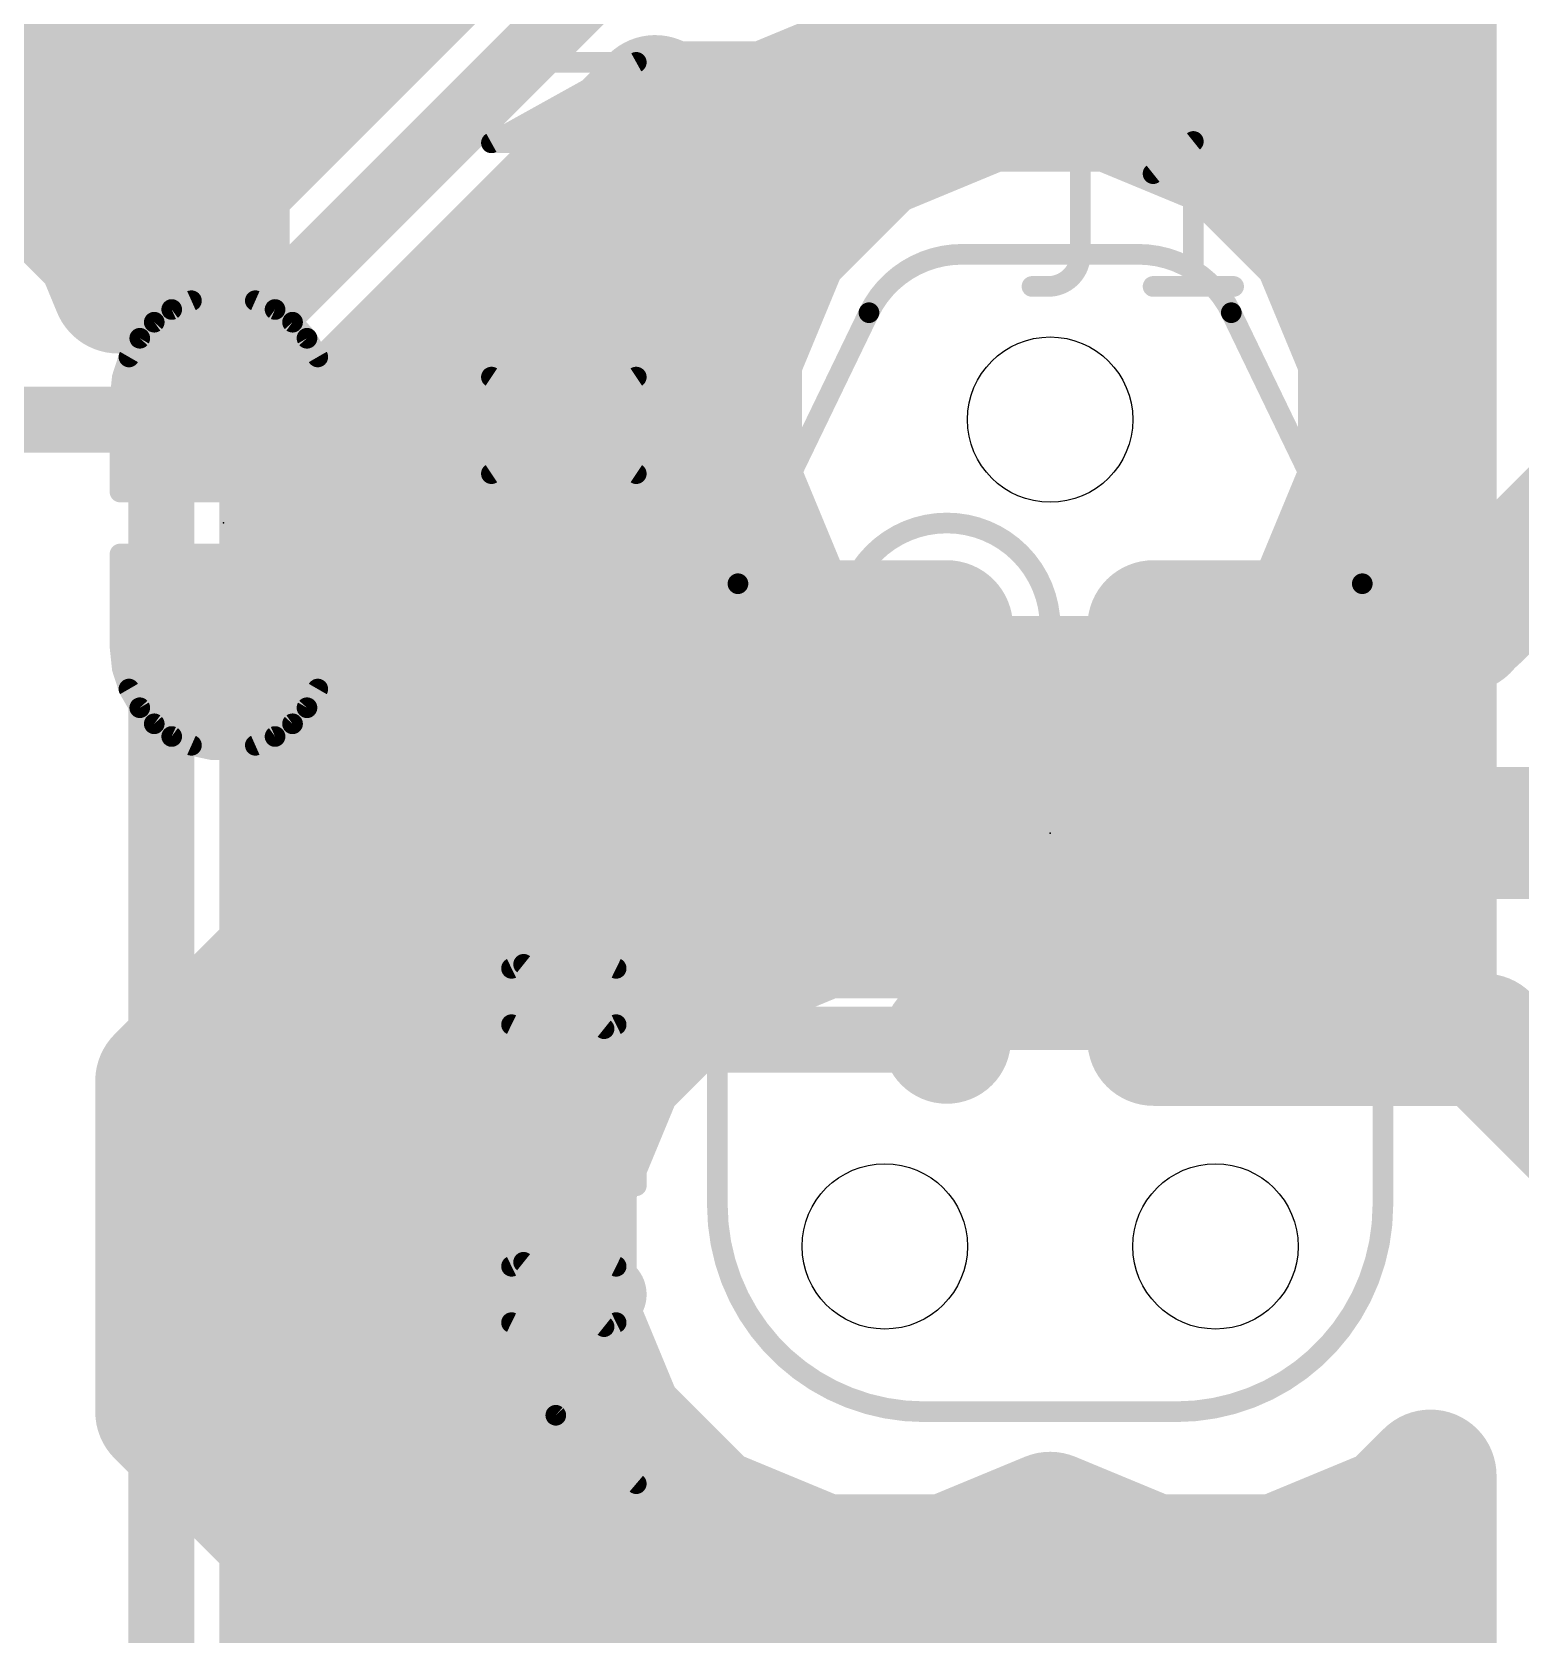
# Model space of a CAD drawing. Extents: x -0.1 to 1.18, y 0 to 3.76.
# Drawn here: x 0.2137 to 0.5739, y 2.491 to 2.8788 of the extents above; entities that cross this region are included whole.
import ezdxf

# ---------------------------------------------------------------- set-up
doc = ezdxf.new("R2010")
doc.units = 0
for name, color, linetype in [('1', 12, 'CONTINUOUS'), ('16', 132, 'CONTINUOUS'), ('18', 110, 'CONTINUOUS'), ('20', 31, 'CONTINUOUS'), ('21', 253, 'CONTINUOUS'), ('23', 53, 'CONTINUOUS'), ('25', 253, 'CONTINUOUS'), ('27', 253, 'CONTINUOUS'), ('39', 12, 'CONTINUOUS')]:
    doc.layers.add(name, color=color, linetype=linetype)

# ---------------------------------------------------------------- blocks, each defined once
blk = doc.blocks.new('PIE')
at = {"const_width": 0.5}
blk.add_lwpolyline([(0, -0.25, 1), (0, 0.25, 1), (0, -0.25)], format="xyb", dxfattribs=at)
blk = doc.blocks.new('RECT')
blk.add_solid([(-0.5, -0.5), (0.5, -0.5), (-0.5, 0.5), (0.5, 0.5)])
blk = doc.blocks.new('ROUNDV')
at = {"const_width": 0.5}
blk.add_lwpolyline([(0, -0.25, 1), (0, 0.25, 1), (0, -0.25)], format="xyb", dxfattribs=at)

msp = doc.modelspace()

# ---------------------------------------------------------------- linework, layer by layer
at = {"layer": '1'}
for points, const_width in [([(0.26, 2.785), (0.26, 2.945)], 0.032), ([(0.252275, 2.813776), (0.2475, 2.811651)], 0.005), ([(0.257387, 2.814863), (0.252275, 2.813776)], 0.005), ([(0.262613, 2.814863), (0.257387, 2.814863)], 0.005), ([(0.267725, 2.813776), (0.262613, 2.814863)], 0.005), ([(0.2725, 2.811651), (0.267725, 2.813776)], 0.005), ([(0.2475, 2.811651), (0.243272, 2.808579)], 0.005), ([(0.245228, 2.81), (0.274772, 2.81)], 0.005), ([(0.276728, 2.808579), (0.2725, 2.811651)], 0.005), ([(0.243272, 2.808579), (0.239775, 2.804695)], 0.005), ([(0.24005, 2.805), (0.279951, 2.805)], 0.005), ([(0.280225, 2.804695), (0.276728, 2.808579)], 0.005), ([(0.239775, 2.804695), (0.237161, 2.800168)], 0.005), ([(0.282839, 2.800168), (0.280225, 2.804695)], 0.005), ([(0.237161, 2.800168), (0.235546, 2.795198)], 0.005), ([(0.237107, 2.8), (0.282893, 2.8)], 0.005), ([(0.284454, 2.795198), (0.282839, 2.800168)], 0.005), ([(0.5625, 2.7375), (0.61, 2.785)], 0.032), ([(0.235546, 2.795198), (0.235, 2.79)], 0.005), ([(0.235526, 2.795), (0.284475, 2.795)], 0.005), ([(0.285, 2.79), (0.284454, 2.795198)], 0.005), ([(0.26, 2.785), (0.2, 2.785)], 0.016), ([(0.235, 2.79), (0.235, 2.7675)], 0.005), ([(0.235, 2.79), (0.285, 2.79)], 0.005), ([(0.285, 2.7675), (0.285, 2.79)], 0.005), ([(0.235, 2.785), (0.285, 2.785)], 0.005), ([(0.235, 2.78), (0.285, 2.78)], 0.005), ([(0.235, 2.775), (0.285, 2.775)], 0.005), ([(0.235, 2.77), (0.285, 2.77)], 0.005), ([(0.235, 2.7675), (0.285, 2.7675)], 0.005), ([(0.235, 2.73), (0.235, 2.7525)], 0.005), ([(0.235, 2.7525), (0.285, 2.7525)], 0.005), ([(0.285, 2.7525), (0.285, 2.73)], 0.005), ([(0.235, 2.75), (0.285, 2.75)], 0.005), ([(0.435, 2.735), (0.26, 2.735)], 0.032), ([(0.485, 2.735), (0.56, 2.735)], 0.032), ([(0.235, 2.745), (0.285, 2.745)], 0.005), ([(0.56, 2.735), (0.5625, 2.7375)], 0.016), ([(0.235, 2.74), (0.285, 2.74)], 0.005), ([(0.235, 2.735), (0.285, 2.735)], 0.005), ([(0.235546, 2.724802), (0.235, 2.73)], 0.005), ([(0.235, 2.73), (0.285, 2.73)], 0.005), ([(0.285, 2.73), (0.284454, 2.724802)], 0.005), ([(0.235526, 2.725), (0.284475, 2.725)], 0.005), ([(0.237161, 2.719832), (0.235546, 2.724802)], 0.005), ([(0.284454, 2.724802), (0.282839, 2.719832)], 0.005), ([(0.237107, 2.72), (0.282893, 2.72)], 0.005), ([(0.239775, 2.715305), (0.237161, 2.719832)], 0.005), ([(0.282839, 2.719832), (0.280225, 2.715305)], 0.005), ([(0.243272, 2.711421), (0.239775, 2.715305)], 0.005), ([(0.24005, 2.715), (0.279951, 2.715)], 0.005), ([(0.280225, 2.715305), (0.276728, 2.711421)], 0.005), ([(0.2475, 2.708349), (0.243272, 2.711421)], 0.005), ([(0.245228, 2.71), (0.274772, 2.71)], 0.005), ([(0.252275, 2.706224), (0.2475, 2.708349)], 0.005), ([(0.2725, 2.708349), (0.267725, 2.706224)], 0.005), ([(0.276728, 2.711421), (0.2725, 2.708349)], 0.005), ([(0.257387, 2.705137), (0.252275, 2.706224)], 0.005), ([(0.262613, 2.705137), (0.257387, 2.705137)], 0.005), ([(0.267725, 2.706224), (0.262613, 2.705137)], 0.005), ([(0.305, 2.685), (0.245, 2.625)], 0.032), ([(0.435, 2.685), (0.305, 2.685)], 0.032), ([(0.695, 2.685), (0.485, 2.685)], 0.032), ([(0.485, 2.635), (0.565, 2.635)], 0.032), ([(0.565, 2.635), (0.615, 2.585)], 0.032), ([(0.245, 2.625), (0.245, 2.545)], 0.032), ([(0.36, 2.635), (0.315, 2.59)], 0.016), ([(0.435, 2.635), (0.36, 2.635)], 0.016), ([(0.309, 2.59849), (0.33151, 2.621)], 0.032), ([(0.33151, 2.621), (0.35265, 2.621)], 0.032), ([(0.35265, 2.621), (0.344, 2.600117)], 0.032), ([(0.309, 2.574), (0.309, 2.59849)], 0.032), ([(0.344, 2.600117), (0.344, 2.574)], 0.032), ([(0.309, 2.592), (0.344, 2.592)], 0.032), ([(0.344, 2.574), (0.309, 2.574)], 0.032), ([(0.245, 2.545), (0.28, 2.51)], 0.032), ([(0.28, 2.51), (0.335, 2.51)], 0.032), ([(0.335, 2.51), (0.353465, 2.491535)], 0.032), ([(0.353465, 2.491535), (0.353465, 2.45)], 0.032)]:
    msp.add_lwpolyline(points, dxfattribs=dict(at, const_width=const_width))
for points, const_width in [([(0.252015, 2.814999, 1), (0.252534, 2.812554)], 0.0025), ([(0.252783, 2.812635, 1), (0.251766, 2.814918)], 0.0025), ([(0.257387, 2.816113, 1), (0.257387, 2.813613)], 0.0025), ([(0.257647, 2.81364, 1), (0.257127, 2.816086)], 0.0025), ([(0.262873, 2.816086, 1), (0.262353, 2.81364)], 0.0025), ([(0.262613, 2.813613, 1), (0.262613, 2.816113)], 0.0025), ([(0.268234, 2.814918, 1), (0.267217, 2.812635)], 0.0025), ([(0.267466, 2.812554, 1), (0.267985, 2.814999)], 0.0025), ([(0.245228, 2.81125, 1), (0.245228, 2.80875)], 0.0025), ([(0.246992, 2.812793, 1), (0.248008, 2.810509)], 0.0025), ([(0.248235, 2.810639, 1), (0.246765, 2.812662)], 0.0025), ([(0.273235, 2.812662, 1), (0.271765, 2.810639)], 0.0025), ([(0.271992, 2.810509, 1), (0.273008, 2.812793)], 0.0025), ([(0.274772, 2.80875, 1), (0.274772, 2.81125)], 0.0025), ([(0.24005, 2.80625, 1), (0.24005, 2.80375)], 0.0025), ([(0.242537, 2.80959, 1), (0.244007, 2.807567)], 0.0025), ([(0.244201, 2.807742, 1), (0.242343, 2.809415)], 0.0025), ([(0.277657, 2.809415, 1), (0.275799, 2.807742)], 0.0025), ([(0.275993, 2.807567, 1), (0.277463, 2.80959)], 0.0025), ([(0.279951, 2.80375, 1), (0.279951, 2.80625)], 0.0025), ([(0.238846, 2.805531, 1), (0.240704, 2.803858)], 0.0025), ([(0.240857, 2.80407, 1), (0.238692, 2.80532)], 0.0025), ([(0.281308, 2.80532, 1), (0.279143, 2.80407)], 0.0025), ([(0.279296, 2.803858, 1), (0.281154, 2.805531)], 0.0025), ([(0.237107, 2.80125, 1), (0.237107, 2.79875)], 0.0025), ([(0.236079, 2.800793, 1), (0.238244, 2.799543)], 0.0025), ([(0.23835, 2.799782, 1), (0.235973, 2.800555)], 0.0025), ([(0.284027, 2.800555, 1), (0.28165, 2.799782)], 0.0025), ([(0.281756, 2.799543, 1), (0.283921, 2.800793)], 0.0025), ([(0.282893, 2.79875, 1), (0.282893, 2.80125)], 0.0025), ([(0.235526, 2.79625, 1), (0.235526, 2.79375)], 0.0025), ([(0.234357, 2.795584, 1), (0.236735, 2.794812)], 0.0025), ([(0.236789, 2.795067, 1), (0.234303, 2.795328)], 0.0025), ([(0.285697, 2.795328, 1), (0.283211, 2.795067)], 0.0025), ([(0.283265, 2.794812, 1), (0.285643, 2.795584)], 0.0025), ([(0.284475, 2.79375, 1), (0.284475, 2.79625)], 0.0025), ([(0.23625, 2.79, 1), (0.23375, 2.79)], 0.0025), ([(0.235, 2.79125, 1), (0.235, 2.78875)], 0.0025), ([(0.252, 2.785, 1), (0.268, 2.785)], 0.016), ([(0.26, 2.781, 1), (0.26, 2.789)], 0.008), ([(0.28625, 2.79, 1), (0.28375, 2.79)], 0.0025), ([(0.285, 2.78875, 1), (0.285, 2.79125)], 0.0025), ([(0.233757, 2.790131, 1), (0.236243, 2.789869)], 0.0025), ([(0.283757, 2.789869, 1), (0.286243, 2.790131)], 0.0025), ([(0.235, 2.78625, 1), (0.235, 2.78375)], 0.0025), ([(0.285, 2.78375, 1), (0.285, 2.78625)], 0.0025), ([(0.235, 2.78125, 1), (0.235, 2.77875)], 0.0025), ([(0.285, 2.77875, 1), (0.285, 2.78125)], 0.0025), ([(0.235, 2.77625, 1), (0.235, 2.77375)], 0.0025), ([(0.285, 2.77375, 1), (0.285, 2.77625)], 0.0025), ([(0.235, 2.77125, 1), (0.235, 2.76875)], 0.0025), ([(0.235, 2.76875, 1), (0.235, 2.76625)], 0.0025), ([(0.23375, 2.7675, 1), (0.23625, 2.7675)], 0.0025), ([(0.28375, 2.7675, 1), (0.28625, 2.7675)], 0.0025), ([(0.285, 2.76875, 1), (0.285, 2.77125)], 0.0025), ([(0.285, 2.76625, 1), (0.285, 2.76875)], 0.0025), ([(0.23625, 2.7525, 1), (0.23375, 2.7525)], 0.0025), ([(0.235, 2.75375, 1), (0.235, 2.75125)], 0.0025), ([(0.28625, 2.7525, 1), (0.28375, 2.7525)], 0.0025), ([(0.285, 2.75125, 1), (0.285, 2.75375)], 0.0025), ([(0.235, 2.75125, 1), (0.235, 2.74875)], 0.0025), ([(0.26, 2.743, 1), (0.26, 2.727)], 0.016), ([(0.285, 2.74875, 1), (0.285, 2.75125)], 0.0025), ([(0.435, 2.727, 1), (0.435, 2.743)], 0.016), ([(0.485, 2.743, 1), (0.485, 2.727)], 0.016), ([(0.556843, 2.743157, 1), (0.568157, 2.731843)], 0.016), ([(0.56, 2.727, 1), (0.56, 2.743)], 0.016), ([(0.235, 2.74625, 1), (0.235, 2.74375)], 0.0025), ([(0.285, 2.74375, 1), (0.285, 2.74625)], 0.0025), ([(0.565328, 2.734672, 1), (0.559672, 2.740328)], 0.008), ([(0.235, 2.74125, 1), (0.235, 2.73875)], 0.0025), ([(0.285, 2.73875, 1), (0.285, 2.74125)], 0.0025), ([(0.557172, 2.737828, 1), (0.562828, 2.732172)], 0.008), ([(0.235, 2.73625, 1), (0.235, 2.73375)], 0.0025), ([(0.285, 2.73375, 1), (0.285, 2.73625)], 0.0025), ([(0.236243, 2.730131, 1), (0.233757, 2.729869)], 0.0025), ([(0.235, 2.73125, 1), (0.235, 2.72875)], 0.0025), ([(0.23375, 2.73, 1), (0.23625, 2.73)], 0.0025), ([(0.28375, 2.73, 1), (0.28625, 2.73)], 0.0025), ([(0.286243, 2.729869, 1), (0.283757, 2.730131)], 0.0025), ([(0.285, 2.72875, 1), (0.285, 2.73125)], 0.0025), ([(0.235526, 2.72625, 1), (0.235526, 2.72375)], 0.0025), ([(0.236735, 2.725188, 1), (0.234357, 2.724416)], 0.0025), ([(0.234303, 2.724672, 1), (0.236789, 2.724933)], 0.0025), ([(0.283211, 2.724933, 1), (0.285697, 2.724672)], 0.0025), ([(0.285643, 2.724416, 1), (0.283265, 2.725188)], 0.0025), ([(0.284475, 2.72375, 1), (0.284475, 2.72625)], 0.0025), ([(0.237107, 2.72125, 1), (0.237107, 2.71875)], 0.0025), ([(0.238244, 2.720457, 1), (0.236079, 2.719207)], 0.0025), ([(0.283921, 2.719207, 1), (0.281756, 2.720457)], 0.0025), ([(0.282893, 2.71875, 1), (0.282893, 2.72125)], 0.0025), ([(0.235973, 2.719445, 1), (0.23835, 2.720218)], 0.0025), ([(0.28165, 2.720218, 1), (0.284027, 2.719445)], 0.0025), ([(0.240704, 2.716142, 1), (0.238846, 2.714469)], 0.0025), ([(0.238692, 2.71468, 1), (0.240857, 2.71593)], 0.0025), ([(0.24005, 2.71625, 1), (0.24005, 2.71375)], 0.0025), ([(0.279143, 2.71593, 1), (0.281308, 2.71468)], 0.0025), ([(0.281154, 2.714469, 1), (0.279296, 2.716142)], 0.0025), ([(0.279951, 2.71375, 1), (0.279951, 2.71625)], 0.0025), ([(0.244007, 2.712433, 1), (0.242537, 2.71041)], 0.0025), ([(0.242343, 2.710585, 1), (0.244201, 2.712258)], 0.0025), ([(0.245228, 2.71125, 1), (0.245228, 2.70875)], 0.0025), ([(0.248008, 2.709491, 1), (0.246992, 2.707207)], 0.0025), ([(0.246765, 2.707338, 1), (0.248235, 2.709361)], 0.0025), ([(0.271765, 2.709361, 1), (0.273235, 2.707338)], 0.0025), ([(0.273008, 2.707207, 1), (0.271992, 2.709491)], 0.0025), ([(0.274772, 2.70875, 1), (0.274772, 2.71125)], 0.0025), ([(0.275799, 2.712258, 1), (0.277657, 2.710585)], 0.0025), ([(0.277463, 2.71041, 1), (0.275993, 2.712433)], 0.0025), ([(0.252534, 2.707446, 1), (0.252015, 2.705001)], 0.0025), ([(0.251766, 2.705082, 1), (0.252783, 2.707365)], 0.0025), ([(0.257387, 2.706387, 1), (0.257387, 2.703887)], 0.0025), ([(0.257127, 2.703914, 1), (0.257647, 2.70636)], 0.0025), ([(0.262353, 2.70636, 1), (0.262873, 2.703914)], 0.0025), ([(0.262613, 2.703887, 1), (0.262613, 2.706387)], 0.0025), ([(0.267217, 2.707365, 1), (0.268234, 2.705082)], 0.0025), ([(0.267985, 2.705001, 1), (0.267466, 2.707446)], 0.0025), ([(0.305, 2.693, 1), (0.305, 2.677)], 0.016), ([(0.310657, 2.679343, 1), (0.299343, 2.690657)], 0.016), ([(0.435, 2.677, 1), (0.435, 2.693)], 0.016), ([(0.485, 2.693, 1), (0.485, 2.677)], 0.016), ([(0.485, 2.643, 1), (0.485, 2.627)], 0.016), ([(0.570657, 2.640657, 1), (0.559343, 2.629343)], 0.016), ([(0.565, 2.627, 1), (0.565, 2.643)], 0.016), ([(0.253, 2.625, 1), (0.237, 2.625)], 0.016), ([(0.36, 2.639, 1), (0.36, 2.631)], 0.008), ([(0.362828, 2.632172, 1), (0.357172, 2.637828)], 0.008), ([(0.435, 2.631, 1), (0.435, 2.639)], 0.008), ([(0.239343, 2.630657, 1), (0.250657, 2.619343)], 0.016), ([(0.33151, 2.629, 1), (0.33151, 2.613)], 0.016), ([(0.337167, 2.615343, 1), (0.325853, 2.626657)], 0.016), ([(0.360041, 2.617939, 1), (0.345259, 2.624061)], 0.016), ([(0.35265, 2.613, 1), (0.35265, 2.629)], 0.016), ([(0.317, 2.59849, 1), (0.301, 2.59849)], 0.016), ([(0.352, 2.600117, 1), (0.336, 2.600117)], 0.016), ([(0.303343, 2.604147, 1), (0.314657, 2.592833)], 0.016), ([(0.336609, 2.603179, 1), (0.351391, 2.597056)], 0.016), ([(0.309, 2.6, 1), (0.309, 2.584)], 0.016), ([(0.344, 2.584, 1), (0.344, 2.6)], 0.016), ([(0.312172, 2.592828, 1), (0.317828, 2.587172)], 0.008), ([(0.309, 2.582, 1), (0.309, 2.566)], 0.016), ([(0.344, 2.566, 1), (0.344, 2.582)], 0.016), ([(0.301, 2.574, 1), (0.317, 2.574)], 0.016), ([(0.336, 2.574, 1), (0.352, 2.574)], 0.016), ([(0.250657, 2.550657, 1), (0.239343, 2.539343)], 0.016), ([(0.237, 2.545, 1), (0.253, 2.545)], 0.016), ([(0.28, 2.518, 1), (0.28, 2.502)], 0.016), ([(0.340657, 2.515657, 1), (0.329343, 2.504343)], 0.016), ([(0.335, 2.502, 1), (0.335, 2.518)], 0.016), ([(0.274343, 2.504343, 1), (0.285657, 2.515657)], 0.016), ([(0.361465, 2.491535, 1), (0.345465, 2.491535)], 0.016), ([(0.347808, 2.485879, 1), (0.359121, 2.497192)], 0.016)]:
    msp.add_lwpolyline(points, format="xyb", dxfattribs=dict(at, const_width=const_width))
at = {"layer": '16'}
for points, const_width in [([(0.552, 2.932559), (0.552, 2.64048)], 0.032), ([(0.245, 2.785), (0.38, 2.92)], 0.016), ([(0.430442, 2.886296), (0.4395, 2.908165)], 0.032), ([(0.221994, 2.835433), (0.152966, 2.904461)], 0.032), ([(0.322034, 2.904461), (0.234573, 2.816999)], 0.032), ([(0.413704, 2.869558), (0.430442, 2.886296)], 0.032), ([(0.177426, 2.88), (0.297574, 2.88)], 0.032), ([(0.424146, 2.88), (0.552, 2.88)], 0.032), ([(0.391835, 2.8605), (0.413704, 2.869558)], 0.032), ([(0.275, 2.772573), (0.364461, 2.862034)], 0.032), ([(0.364461, 2.862034), (0.368165, 2.8605)], 0.032), ([(0.368165, 2.8605), (0.391835, 2.8605)], 0.032), ([(0.444883, 2.861), (0.416949, 2.84943)], 0.032), ([(0.475117, 2.861), (0.444883, 2.861)], 0.032), ([(0.50305, 2.84943), (0.475117, 2.861)], 0.032), ([(0.209426, 2.848), (0.265574, 2.848)], 0.032), ([(0.350426, 2.848), (0.41552, 2.848)], 0.032), ([(0.416949, 2.84943), (0.39557, 2.82805)], 0.032), ([(0.52443, 2.82805), (0.50305, 2.84943)], 0.032), ([(0.50448, 2.848), (0.552, 2.848)], 0.032), ([(0.230433, 2.826994), (0.221994, 2.835433)], 0.032), ([(0.234573, 2.816999), (0.230433, 2.826994)], 0.032), ([(0.39557, 2.82805), (0.384, 2.800117)], 0.032), ([(0.536, 2.800117), (0.52443, 2.82805)], 0.032), ([(0.318426, 2.816), (0.390579, 2.816)], 0.032), ([(0.529421, 2.816), (0.552, 2.816)], 0.032), ([(0.384, 2.800117), (0.384, 2.769883)], 0.032), ([(0.536, 2.769883), (0.536, 2.800117)], 0.032), ([(0.286426, 2.784), (0.384, 2.784)], 0.032), ([(0.536, 2.784), (0.552, 2.784)], 0.032), ([(0.245, 1.97), (0.245, 2.785)], 0.016), ([(0.275, 1.982426), (0.275, 2.772573)], 0.032), ([(0.384, 2.769883), (0.39557, 2.741949)], 0.032), ([(0.52443, 2.741949), (0.536, 2.769883)], 0.032), ([(0.275, 2.752), (0.391407, 2.752)], 0.032), ([(0.528593, 2.752), (0.552, 2.752)], 0.032), ([(0.39557, 2.741949), (0.416949, 2.72057)], 0.032), ([(0.50305, 2.72057), (0.52443, 2.741949)], 0.032), ([(0.275, 2.72), (0.418326, 2.72)], 0.032), ([(0.416949, 2.72057), (0.444883, 2.709)], 0.032), ([(0.475117, 2.709), (0.50305, 2.72057)], 0.032), ([(0.501674, 2.72), (0.552, 2.72)], 0.032), ([(0.444883, 2.709), (0.475117, 2.709)], 0.032), ([(0.275, 2.688), (0.552, 2.688)], 0.032), ([(0.404883, 2.661), (0.376949, 2.64943)], 0.032), ([(0.435117, 2.661), (0.404883, 2.661)], 0.032), ([(0.46, 2.650693), (0.435117, 2.661)], 0.032), ([(0.484883, 2.661), (0.46, 2.650693)], 0.032), ([(0.515117, 2.661), (0.484883, 2.661)], 0.032), ([(0.54305, 2.64943), (0.515117, 2.661)], 0.032), ([(0.275, 2.656), (0.392812, 2.656)], 0.032), ([(0.447188, 2.656), (0.472812, 2.656)], 0.032), ([(0.527188, 2.656), (0.552, 2.656)], 0.032), ([(0.376949, 2.64943), (0.35557, 2.62805)], 0.032), ([(0.552, 2.64048), (0.54305, 2.64943)], 0.032), ([(0.35557, 2.62805), (0.344, 2.600117)], 0.032), ([(0.275, 2.624), (0.353893, 2.624)], 0.032), ([(0.344, 2.600117), (0.344, 2.569883)], 0.032), ([(0.275, 2.592), (0.344, 2.592)], 0.032), ([(0.344, 2.569883), (0.35557, 2.541949)], 0.032), ([(0.275, 2.56), (0.348093, 2.56)], 0.032), ([(0.35557, 2.541949), (0.376949, 2.52057)], 0.032), ([(0.275, 2.528), (0.36952, 2.528)], 0.032), ([(0.54305, 2.52057), (0.552, 2.52952)], 0.032), ([(0.55048, 2.528), (0.552, 2.528)], 0.032), ([(0.552, 2.52952), (0.552, 2.282441)], 0.032), ([(0.376949, 2.52057), (0.404883, 2.509)], 0.032), ([(0.515117, 2.509), (0.54305, 2.52057)], 0.032), ([(0.435117, 2.509), (0.46, 2.519307)], 0.032), ([(0.46, 2.519307), (0.484883, 2.509)], 0.032), ([(0.404883, 2.509), (0.435117, 2.509)], 0.032), ([(0.484883, 2.509), (0.515117, 2.509)], 0.032), ([(0.275, 2.496), (0.552, 2.496)], 0.032)]:
    msp.add_lwpolyline(points, dxfattribs=dict(at, const_width=const_width))
for points, const_width in [([(0.436098, 2.880639, 1), (0.424785, 2.891953)], 0.016), ([(0.423051, 2.889357, 1), (0.437833, 2.883234)], 0.016), ([(0.297574, 2.872, 1), (0.297574, 2.888)], 0.016), ([(0.424146, 2.888, 1), (0.424146, 2.872)], 0.016), ([(0.552, 2.872, 1), (0.552, 2.888)], 0.016), ([(0.416765, 2.862167, 1), (0.410643, 2.876949)], 0.016), ([(0.408047, 2.875215, 1), (0.419361, 2.863901)], 0.016), ([(0.367522, 2.869425, 1), (0.361399, 2.854643)], 0.016), ([(0.370117, 2.856377, 1), (0.358804, 2.867691)], 0.016), ([(0.368165, 2.8685, 1), (0.368165, 2.8525)], 0.016), ([(0.365103, 2.853109, 1), (0.371226, 2.867891)], 0.016), ([(0.388774, 2.867891, 1), (0.394897, 2.853109)], 0.016), ([(0.391835, 2.8525, 1), (0.391835, 2.8685)], 0.016), ([(0.444883, 2.869, 1), (0.444883, 2.853)], 0.016), ([(0.447944, 2.853609, 1), (0.441821, 2.868391)], 0.016), ([(0.478179, 2.868391, 1), (0.472056, 2.853609)], 0.016), ([(0.475117, 2.853, 1), (0.475117, 2.869)], 0.016), ([(0.209426, 2.856, 1), (0.209426, 2.84)], 0.016), ([(0.265574, 2.84, 1), (0.265574, 2.856)], 0.016), ([(0.350426, 2.856, 1), (0.350426, 2.84)], 0.016), ([(0.413888, 2.856821, 1), (0.420011, 2.842039)], 0.016), ([(0.422606, 2.843773, 1), (0.411293, 2.855086)], 0.016), ([(0.41552, 2.84, 1), (0.41552, 2.856)], 0.016), ([(0.508707, 2.855086, 1), (0.497394, 2.843773)], 0.016), ([(0.50448, 2.856, 1), (0.50448, 2.84)], 0.016), ([(0.499989, 2.842039, 1), (0.506112, 2.856821)], 0.016), ([(0.552, 2.84, 1), (0.552, 2.856)], 0.016), ([(0.22765, 2.84109, 1), (0.216337, 2.829776)], 0.016), ([(0.216337, 2.829776, 1), (0.22765, 2.84109)], 0.016), ([(0.237824, 2.830055, 1), (0.223042, 2.823932)], 0.016), ([(0.402961, 2.824989, 1), (0.388179, 2.831112)], 0.016), ([(0.531821, 2.831112, 1), (0.517039, 2.824989)], 0.016), ([(0.224776, 2.821337, 1), (0.23609, 2.83265)], 0.016), ([(0.389913, 2.833707, 1), (0.401227, 2.822394)], 0.016), ([(0.518773, 2.822394, 1), (0.530086, 2.833707)], 0.016), ([(0.318426, 2.824, 1), (0.318426, 2.808)], 0.016), ([(0.390579, 2.808, 1), (0.390579, 2.824)], 0.016), ([(0.529421, 2.824, 1), (0.529421, 2.808)], 0.016), ([(0.552, 2.808, 1), (0.552, 2.824)], 0.016), ([(0.228916, 2.822656, 1), (0.240229, 2.811342)], 0.016), ([(0.227182, 2.813937, 1), (0.241964, 2.82006)], 0.016), ([(0.392, 2.800117, 1), (0.376, 2.800117)], 0.016), ([(0.544, 2.800117, 1), (0.528, 2.800117)], 0.016), ([(0.376609, 2.803179, 1), (0.391391, 2.797056)], 0.016), ([(0.528609, 2.797056, 1), (0.543391, 2.803179)], 0.016), ([(0.286426, 2.792, 1), (0.286426, 2.776)], 0.016), ([(0.384, 2.776, 1), (0.384, 2.792)], 0.016), ([(0.536, 2.792, 1), (0.536, 2.776)], 0.016), ([(0.552, 2.776, 1), (0.552, 2.792)], 0.016), ([(0.249, 2.785, 1), (0.241, 2.785)], 0.008), ([(0.242172, 2.787828, 1), (0.247828, 2.782172)], 0.008), ([(0.283, 2.772573, 1), (0.267, 2.772573)], 0.016), ([(0.269343, 2.77823, 1), (0.280657, 2.766917)], 0.016), ([(0.391391, 2.772944, 1), (0.376609, 2.766821)], 0.016), ([(0.543391, 2.766821, 1), (0.528609, 2.772944)], 0.016), ([(0.376, 2.769883, 1), (0.392, 2.769883)], 0.016), ([(0.528, 2.769883, 1), (0.544, 2.769883)], 0.016), ([(0.275, 2.76, 1), (0.275, 2.744)], 0.016), ([(0.391407, 2.744, 1), (0.391407, 2.76)], 0.016), ([(0.528593, 2.76, 1), (0.528593, 2.744)], 0.016), ([(0.552, 2.744, 1), (0.552, 2.76)], 0.016), ([(0.401227, 2.747606, 1), (0.389913, 2.736293)], 0.016), ([(0.530086, 2.736293, 1), (0.518773, 2.747606)], 0.016), ([(0.388179, 2.738888, 1), (0.402961, 2.745011)], 0.016), ([(0.517039, 2.745011, 1), (0.531821, 2.738888)], 0.016), ([(0.275, 2.728, 1), (0.275, 2.712)], 0.016), ([(0.420011, 2.727961, 1), (0.413888, 2.713179)], 0.016), ([(0.411293, 2.714913, 1), (0.422606, 2.726227)], 0.016), ([(0.418326, 2.712, 1), (0.418326, 2.728)], 0.016), ([(0.501674, 2.728, 1), (0.501674, 2.712)], 0.016), ([(0.497394, 2.726227, 1), (0.508707, 2.714913)], 0.016), ([(0.506112, 2.713179, 1), (0.499989, 2.727961)], 0.016), ([(0.552, 2.712, 1), (0.552, 2.728)], 0.016), ([(0.444883, 2.717, 1), (0.444883, 2.701)], 0.016), ([(0.441821, 2.701609, 1), (0.447944, 2.716391)], 0.016), ([(0.472056, 2.716391, 1), (0.478179, 2.701609)], 0.016), ([(0.475117, 2.701, 1), (0.475117, 2.717)], 0.016), ([(0.275, 2.696, 1), (0.275, 2.68)], 0.016), ([(0.552, 2.68, 1), (0.552, 2.696)], 0.016), ([(0.404883, 2.669, 1), (0.404883, 2.653)], 0.016), ([(0.407944, 2.653609, 1), (0.401821, 2.668391)], 0.016), ([(0.438179, 2.668391, 1), (0.432056, 2.653609)], 0.016), ([(0.435117, 2.653, 1), (0.435117, 2.669)], 0.016), ([(0.484883, 2.669, 1), (0.484883, 2.653)], 0.016), ([(0.487944, 2.653609, 1), (0.481821, 2.668391)], 0.016), ([(0.518179, 2.668391, 1), (0.512056, 2.653609)], 0.016), ([(0.515117, 2.653, 1), (0.515117, 2.669)], 0.016), ([(0.275, 2.664, 1), (0.275, 2.648)], 0.016), ([(0.392812, 2.648, 1), (0.392812, 2.664)], 0.016), ([(0.447188, 2.664, 1), (0.447188, 2.648)], 0.016), ([(0.472812, 2.648, 1), (0.472812, 2.664)], 0.016), ([(0.527188, 2.664, 1), (0.527188, 2.648)], 0.016), ([(0.552, 2.648, 1), (0.552, 2.664)], 0.016), ([(0.373888, 2.656821, 1), (0.380011, 2.642039)], 0.016), ([(0.382606, 2.643773, 1), (0.371293, 2.655086)], 0.016), ([(0.456939, 2.658084, 1), (0.463061, 2.643302)], 0.016), ([(0.456939, 2.643302, 1), (0.463061, 2.658084)], 0.016), ([(0.548707, 2.655086, 1), (0.537394, 2.643773)], 0.016), ([(0.539989, 2.642039, 1), (0.546112, 2.656821)], 0.016), ([(0.546343, 2.634823, 1), (0.557657, 2.646137)], 0.016), ([(0.544, 2.64048, 1), (0.56, 2.64048)], 0.016), ([(0.349913, 2.633707, 1), (0.361227, 2.622394)], 0.016), ([(0.362961, 2.624989, 1), (0.348179, 2.631112)], 0.016), ([(0.275, 2.632, 1), (0.275, 2.616)], 0.016), ([(0.353893, 2.616, 1), (0.353893, 2.632)], 0.016), ([(0.352, 2.600117, 1), (0.336, 2.600117)], 0.016), ([(0.336609, 2.603179, 1), (0.351391, 2.597056)], 0.016), ([(0.275, 2.6, 1), (0.275, 2.584)], 0.016), ([(0.344, 2.584, 1), (0.344, 2.6)], 0.016), ([(0.351391, 2.572944, 1), (0.336609, 2.566821)], 0.016), ([(0.275, 2.568, 1), (0.275, 2.552)], 0.016), ([(0.336, 2.569883, 1), (0.352, 2.569883)], 0.016), ([(0.348093, 2.552, 1), (0.348093, 2.568)], 0.016), ([(0.361227, 2.547606, 1), (0.349913, 2.536293)], 0.016), ([(0.348179, 2.538888, 1), (0.362961, 2.545011)], 0.016), ([(0.275, 2.536, 1), (0.275, 2.52)], 0.016), ([(0.36952, 2.52, 1), (0.36952, 2.536)], 0.016), ([(0.55048, 2.536, 1), (0.55048, 2.52)], 0.016), ([(0.56, 2.52952, 1), (0.544, 2.52952)], 0.016), ([(0.557657, 2.523863, 1), (0.546343, 2.535177)], 0.016), ([(0.552, 2.52, 1), (0.552, 2.536)], 0.016), ([(0.380011, 2.527961, 1), (0.373888, 2.513179)], 0.016), ([(0.546112, 2.513179, 1), (0.539989, 2.527961)], 0.016), ([(0.371293, 2.514913, 1), (0.382606, 2.526227)], 0.016), ([(0.463061, 2.526698, 1), (0.456939, 2.511916)], 0.016), ([(0.463061, 2.511916, 1), (0.456939, 2.526698)], 0.016), ([(0.537394, 2.526227, 1), (0.548707, 2.514913)], 0.016), ([(0.404883, 2.517, 1), (0.404883, 2.501)], 0.016), ([(0.401821, 2.501609, 1), (0.407944, 2.516391)], 0.016), ([(0.432056, 2.516391, 1), (0.438179, 2.501609)], 0.016), ([(0.435117, 2.501, 1), (0.435117, 2.517)], 0.016), ([(0.484883, 2.517, 1), (0.484883, 2.501)], 0.016), ([(0.481821, 2.501609, 1), (0.487944, 2.516391)], 0.016), ([(0.512056, 2.516391, 1), (0.518179, 2.501609)], 0.016), ([(0.515117, 2.501, 1), (0.515117, 2.517)], 0.016), ([(0.275, 2.504, 1), (0.275, 2.488)], 0.016), ([(0.552, 2.488, 1), (0.552, 2.504)], 0.016)]:
    msp.add_lwpolyline(points, format="xyb", dxfattribs=dict(at, const_width=const_width))
at = {"layer": '20'}
for centre in [(0.46, 2.785), (0.42, 2.585), (0.5, 2.585)]:
    msp.add_circle(centre, 0.02, dxfattribs=at)
at = {"layer": '21'}
for points, const_width in [([(0.438684, 2.825, 0.28771), (0.416175, 2.810879)], 0.005), ([(0.438684, 2.82625, 1), (0.438684, 2.82375)], 0.0025), ([(0.438684, 2.82375, 1), (0.438684, 2.82625)], 0.0025), ([(0.503825, 2.810879, 0.287709), (0.481316, 2.825)], 0.005), ([(0.481316, 2.82625, 1), (0.481316, 2.82375)], 0.0025), ([(0.481316, 2.82375, 1), (0.481316, 2.82625)], 0.0025), ([(0.415049, 2.811423, 1), (0.4173, 2.810335)], 0.0025), ([(0.4173, 2.810335, 1), (0.415049, 2.811423)], 0.0025), ([(0.504951, 2.811423, 1), (0.5027, 2.810335)], 0.0025), ([(0.5027, 2.810335, 1), (0.504951, 2.811423)], 0.0025), ([(0.435, 2.71, 1), (0.435, 2.76, 1), (0.435, 2.71)], 0.005), ([(0.384483, 2.745309, 0.113034), (0.3795, 2.72355)], 0.005), ([(0.383357, 2.745853, 1), (0.385608, 2.744765)], 0.0025), ([(0.385608, 2.744765, 1), (0.383357, 2.745853)], 0.0025), ([(0.5405, 2.72355, 0.113034), (0.535517, 2.745309)], 0.005), ([(0.536643, 2.745853, 1), (0.534392, 2.744765)], 0.0025), ([(0.534392, 2.744765, 1), (0.536643, 2.745853)], 0.0025), ([(0.38075, 2.72355, 1), (0.37825, 2.72355)], 0.0025), ([(0.54175, 2.72355, 1), (0.53925, 2.72355)], 0.0025), ([(0.37825, 2.72355, 1), (0.38075, 2.72355)], 0.0025), ([(0.53925, 2.72355, 1), (0.54175, 2.72355)], 0.0025), ([(0.3795, 2.595, 0.414214), (0.4295, 2.545)], 0.005), ([(0.38075, 2.595, 1), (0.37825, 2.595)], 0.0025), ([(0.37825, 2.595, 1), (0.38075, 2.595)], 0.0025), ([(0.4905, 2.545, 0.414214), (0.5405, 2.595)], 0.005), ([(0.54175, 2.595, 1), (0.53925, 2.595)], 0.0025), ([(0.53925, 2.595, 1), (0.54175, 2.595)], 0.0025), ([(0.4295, 2.54625, 1), (0.4295, 2.54375)], 0.0025), ([(0.4295, 2.54375, 1), (0.4295, 2.54625)], 0.0025), ([(0.4905, 2.54625, 1), (0.4905, 2.54375)], 0.0025), ([(0.4905, 2.54375, 1), (0.4905, 2.54625)], 0.0025)]:
    msp.add_lwpolyline(points, format="xyb", dxfattribs=dict(at, const_width=const_width))
at = {"layer": '21', "const_width": 0.005}
for points in [[(0.438684, 2.825), (0.481316, 2.825)], [(0.384483, 2.745309), (0.416175, 2.810879)], [(0.503825, 2.810879), (0.535517, 2.745309)], [(0.3795, 2.595), (0.3795, 2.72355)], [(0.5405, 2.72355), (0.5405, 2.595)], [(0.4905, 2.545), (0.4295, 2.545)]]:
    msp.add_lwpolyline(points, dxfattribs=at)
at = {"layer": '23'}
for p in [(0.26, 2.76), (0.46, 2.685)]:
    msp.add_point(p, dxfattribs=at)
at = {"layer": '25', "const_width": 0.005}
for points in [[(0.467304, 2.852303), (0.467304, 2.82502)], [(0.484901, 2.844508), (0.494645, 2.852303)], [(0.494645, 2.852303), (0.494645, 2.817224)], [(0.459508, 2.817224), (0.455611, 2.817224)], [(0.484901, 2.817224), (0.504389, 2.817224)]]:
    msp.add_lwpolyline(points, dxfattribs=at)
at = {"layer": '25'}
for points, const_width in [([(0.468554, 2.852303, 1), (0.466054, 2.852303)], 0.0025), ([(0.495895, 2.852303, 1), (0.493395, 2.852303)], 0.0025), ([(0.495426, 2.851327, 1), (0.493864, 2.853279)], 0.0025), ([(0.48412, 2.845484, 1), (0.485682, 2.843532)], 0.0025), ([(0.459508, 2.817224, 0.414214), (0.467304, 2.82502)], 0.005), ([(0.468554, 2.82502, 1), (0.466054, 2.82502)], 0.0025), ([(0.466054, 2.82502, 1), (0.468554, 2.82502)], 0.0025), ([(0.455611, 2.818474, 1), (0.455611, 2.815974)], 0.0025), ([(0.459508, 2.818474, 1), (0.459508, 2.815974)], 0.0025), ([(0.459508, 2.815974, 1), (0.459508, 2.818474)], 0.0025), ([(0.484901, 2.818474, 1), (0.484901, 2.815974)], 0.0025), ([(0.504389, 2.815974, 1), (0.504389, 2.818474)], 0.0025), ([(0.493395, 2.817224, 1), (0.495895, 2.817224)], 0.0025)]:
    msp.add_lwpolyline(points, format="xyb", dxfattribs=dict(at, const_width=const_width))
at = {"layer": '27', "const_width": 0.005}
for points in [[(0.324839, 2.85197), (0.359886, 2.871441)], [(0.359886, 2.871441), (0.324839, 2.871441)], [(0.359886, 2.85197), (0.324839, 2.85197)], [(0.346257, 2.810377), (0.346257, 2.833741)], [(0.359886, 2.771932), (0.324839, 2.795297)], [(0.324839, 2.771932), (0.359886, 2.795297)], [(0.324839, 2.74024), (0.324839, 2.75971)], [(0.359886, 2.749975), (0.324839, 2.749975)], [(0.324839, 2.720262), (0.324839, 2.72805)], [(0.359886, 2.72805), (0.359886, 2.720262)], [(0.352098, 2.712474), (0.332627, 2.712474)], [(0.346257, 2.672216), (0.346257, 2.69558)], [(0.352098, 2.637665), (0.332627, 2.653241)], [(0.324839, 2.599676), (0.324839, 2.611358)], [(0.340415, 2.611358), (0.340415, 2.60357)], [(0.359886, 2.599676), (0.359886, 2.609411)], [(0.352098, 2.565581), (0.332627, 2.581157)], [(0.359886, 2.527592), (0.359886, 2.547062)], [(0.340415, 2.544142), (0.359886, 2.527592)], [(0.324839, 2.505211), (0.324839, 2.512999)], [(0.359886, 2.512999), (0.359886, 2.505211)], [(0.352098, 2.497423), (0.332627, 2.497423)]]:
    msp.add_lwpolyline(points, dxfattribs=at)
at = {"layer": '27'}
for points, const_width in [([(0.324839, 2.872691, 1), (0.324839, 2.870191)], 0.0025), ([(0.360493, 2.870348, 1), (0.359279, 2.872533)], 0.0025), ([(0.359886, 2.870191, 1), (0.359886, 2.872691)], 0.0025), ([(0.324839, 2.85322, 1), (0.324839, 2.85072)], 0.0025), ([(0.324232, 2.853063, 1), (0.325446, 2.850877)], 0.0025), ([(0.359886, 2.85072, 1), (0.359886, 2.85322)], 0.0025), ([(0.347507, 2.833741, 1), (0.345007, 2.833741)], 0.0025), ([(0.345007, 2.810377, 1), (0.347507, 2.810377)], 0.0025), ([(0.325532, 2.796337, 1), (0.324146, 2.794257)], 0.0025), ([(0.360579, 2.794257, 1), (0.359192, 2.796337)], 0.0025), ([(0.324146, 2.772972, 1), (0.325532, 2.770892)], 0.0025), ([(0.359192, 2.770892, 1), (0.360579, 2.772972)], 0.0025), ([(0.326089, 2.75971, 1), (0.323589, 2.75971)], 0.0025), ([(0.324839, 2.751225, 1), (0.324839, 2.748725)], 0.0025), ([(0.359886, 2.748725, 1), (0.359886, 2.751225)], 0.0025), ([(0.323589, 2.74024, 1), (0.326089, 2.74024)], 0.0025), ([(0.326089, 2.72805, 1), (0.323589, 2.72805)], 0.0025), ([(0.361136, 2.72805, 1), (0.358636, 2.72805)], 0.0025), ([(0.324839, 2.720262, 0.414204), (0.332627, 2.712474)], 0.005), ([(0.326089, 2.720262, 1), (0.323589, 2.720262)], 0.0025), ([(0.352098, 2.712474, 0.414214), (0.359886, 2.720262)], 0.005), ([(0.361136, 2.720262, 1), (0.358636, 2.720262)], 0.0025), ([(0.323589, 2.720262, 1), (0.326089, 2.720262)], 0.0025), ([(0.358636, 2.720262, 1), (0.361136, 2.720262)], 0.0025), ([(0.332627, 2.713724, 1), (0.332627, 2.711224)], 0.0025), ([(0.332627, 2.711224, 1), (0.332627, 2.713724)], 0.0025), ([(0.352098, 2.713724, 1), (0.352098, 2.711224)], 0.0025), ([(0.352098, 2.711224, 1), (0.352098, 2.713724)], 0.0025), ([(0.347507, 2.69558, 1), (0.345007, 2.69558)], 0.0025), ([(0.345007, 2.672216, 1), (0.347507, 2.672216)], 0.0025), ([(0.342362, 2.655188, 0.113891), (0.329707, 2.652268)], 0.005), ([(0.355018, 2.652268, 0.113891), (0.342362, 2.655188)], 0.005), ([(0.342362, 2.656438, 1), (0.342362, 2.653938)], 0.0025), ([(0.342362, 2.653938, 1), (0.342362, 2.656438)], 0.0025), ([(0.329707, 2.652268, 0.320481), (0.324839, 2.645453)], 0.005), ([(0.329159, 2.653391, 1), (0.330254, 2.651144)], 0.0025), ([(0.330112, 2.651085, 1), (0.329301, 2.65345)], 0.0025), ([(0.333408, 2.654217, 1), (0.331846, 2.652265)], 0.0025), ([(0.359886, 2.645453, 0.320472), (0.355018, 2.652268)], 0.005), ([(0.355424, 2.65345, 1), (0.354613, 2.651085)], 0.0025), ([(0.35447, 2.651144, 1), (0.355566, 2.653391)], 0.0025), ([(0.324839, 2.645453, 0.320473), (0.329707, 2.638639)], 0.005), ([(0.326089, 2.645453, 1), (0.323589, 2.645453)], 0.0025), ([(0.323589, 2.645453, 1), (0.326089, 2.645453)], 0.0025), ([(0.355018, 2.638639, 0.320464), (0.359886, 2.645453)], 0.005), ([(0.361136, 2.645453, 1), (0.358636, 2.645453)], 0.0025), ([(0.358636, 2.645453, 1), (0.361136, 2.645453)], 0.0025), ([(0.329707, 2.638639, 0.113887), (0.342362, 2.635718)], 0.005), ([(0.330254, 2.639762, 1), (0.329159, 2.637515)], 0.0025), ([(0.329301, 2.637456, 1), (0.330112, 2.639821)], 0.0025), ([(0.342362, 2.635718, 0.113887), (0.355018, 2.638639)], 0.005), ([(0.354613, 2.639821, 1), (0.355424, 2.637456)], 0.0025), ([(0.355566, 2.637515, 1), (0.35447, 2.639762)], 0.0025), ([(0.342362, 2.636968, 1), (0.342362, 2.634468)], 0.0025), ([(0.342362, 2.634468, 1), (0.342362, 2.636968)], 0.0025), ([(0.351317, 2.636689, 1), (0.352879, 2.638641)], 0.0025), ([(0.340415, 2.611358, 1), (0.324839, 2.611358)], 0.005), ([(0.359886, 2.609411, 1), (0.340415, 2.609411)], 0.005), ([(0.326089, 2.611358, 1), (0.323589, 2.611358)], 0.0025), ([(0.341665, 2.611358, 1), (0.339165, 2.611358)], 0.0025), ([(0.323589, 2.611358, 1), (0.326089, 2.611358)], 0.0025), ([(0.339165, 2.611358, 1), (0.341665, 2.611358)], 0.0025), ([(0.339165, 2.609411, 1), (0.341665, 2.609411)], 0.0025), ([(0.361136, 2.609411, 1), (0.358636, 2.609411)], 0.0025), ([(0.358636, 2.609411, 1), (0.361136, 2.609411)], 0.0025), ([(0.339165, 2.60357, 1), (0.341665, 2.60357)], 0.0025), ([(0.323589, 2.599676, 1), (0.326089, 2.599676)], 0.0025), ([(0.358636, 2.599676, 1), (0.361136, 2.599676)], 0.0025), ([(0.329707, 2.580184, 0.320481), (0.324839, 2.573369)], 0.005), ([(0.342362, 2.583104, 0.113891), (0.329707, 2.580184)], 0.005), ([(0.329159, 2.581307, 1), (0.330254, 2.57906)], 0.0025), ([(0.330112, 2.579001, 1), (0.329301, 2.581366)], 0.0025), ([(0.333408, 2.582133, 1), (0.331846, 2.580181)], 0.0025), ([(0.355018, 2.580184, 0.113891), (0.342362, 2.583104)], 0.005), ([(0.342362, 2.584354, 1), (0.342362, 2.581854)], 0.0025), ([(0.342362, 2.581854, 1), (0.342362, 2.584354)], 0.0025), ([(0.359886, 2.573369, 0.320472), (0.355018, 2.580184)], 0.005), ([(0.355424, 2.581366, 1), (0.354613, 2.579001)], 0.0025), ([(0.35447, 2.57906, 1), (0.355566, 2.581307)], 0.0025), ([(0.324839, 2.573369, 0.320473), (0.329707, 2.566555)], 0.005), ([(0.326089, 2.573369, 1), (0.323589, 2.573369)], 0.0025), ([(0.355018, 2.566554, 0.320464), (0.359886, 2.573369)], 0.005), ([(0.361136, 2.573369, 1), (0.358636, 2.573369)], 0.0025), ([(0.323589, 2.573369, 1), (0.326089, 2.573369)], 0.0025), ([(0.358636, 2.573369, 1), (0.361136, 2.573369)], 0.0025), ([(0.329707, 2.566554, 0.113887), (0.342362, 2.563634)], 0.005), ([(0.330254, 2.567678, 1), (0.329159, 2.565431)], 0.0025), ([(0.329301, 2.565372, 1), (0.330112, 2.567737)], 0.0025), ([(0.342362, 2.563634, 0.113887), (0.355018, 2.566554)], 0.005), ([(0.351317, 2.564605, 1), (0.352879, 2.566557)], 0.0025), ([(0.354613, 2.567737, 1), (0.355424, 2.565372)], 0.0025), ([(0.355566, 2.565431, 1), (0.35447, 2.567678)], 0.0025), ([(0.342362, 2.564884, 1), (0.342362, 2.562384)], 0.0025), ([(0.342362, 2.562384, 1), (0.342362, 2.564884)], 0.0025), ([(0.333601, 2.547062, 0.414214), (0.324839, 2.5383)], 0.005), ([(0.340415, 2.544142, 0.205266), (0.333601, 2.547062)], 0.005), ([(0.333601, 2.548312, 1), (0.333601, 2.545812)], 0.0025), ([(0.333601, 2.545812, 1), (0.333601, 2.548312)], 0.0025), ([(0.361136, 2.547062, 1), (0.358636, 2.547062)], 0.0025), ([(0.341225, 2.545094, 1), (0.339606, 2.543189)], 0.0025), ([(0.33951, 2.54328, 1), (0.341321, 2.545004)], 0.0025), ([(0.324839, 2.5383, 0.32519), (0.332627, 2.527592)], 0.005), ([(0.326089, 2.5383, 1), (0.323589, 2.5383)], 0.0025), ([(0.323589, 2.5383, 1), (0.326089, 2.5383)], 0.0025), ([(0.332242, 2.526403, 1), (0.333012, 2.528781)], 0.0025), ([(0.358636, 2.527592, 1), (0.361136, 2.527592)], 0.0025), ([(0.359076, 2.526639, 1), (0.360695, 2.528544)], 0.0025), ([(0.326089, 2.512999, 1), (0.323589, 2.512999)], 0.0025), ([(0.361136, 2.512999, 1), (0.358636, 2.512999)], 0.0025), ([(0.324839, 2.505211, 0.414204), (0.332627, 2.497423)], 0.005), ([(0.326089, 2.505211, 1), (0.323589, 2.505211)], 0.0025), ([(0.323589, 2.505211, 1), (0.326089, 2.505211)], 0.0025), ([(0.352098, 2.497423, 0.414214), (0.359886, 2.505211)], 0.005), ([(0.361136, 2.505211, 1), (0.358636, 2.505211)], 0.0025), ([(0.358636, 2.505211, 1), (0.361136, 2.505211)], 0.0025), ([(0.332627, 2.498673, 1), (0.332627, 2.496173)], 0.0025), ([(0.332627, 2.496173, 1), (0.332627, 2.498673)], 0.0025), ([(0.352098, 2.498673, 1), (0.352098, 2.496173)], 0.0025), ([(0.352098, 2.496173, 1), (0.352098, 2.498673)], 0.0025)]:
    msp.add_lwpolyline(points, format="xyb", dxfattribs=dict(at, const_width=const_width))
at = {"layer": '39', "const_width": 0.005}
for points in [[(0.435, 2.635), (0.435, 2.735)], [(0.435, 2.735), (0.485, 2.735)], [(0.485, 2.735), (0.485, 2.635)], [(0.435, 2.73), (0.485, 2.73)], [(0.435, 2.725), (0.485, 2.725)], [(0.435, 2.72), (0.485, 2.72)], [(0.435, 2.715), (0.485, 2.715)], [(0.435, 2.71), (0.485, 2.71)], [(0.435, 2.705), (0.485, 2.705)], [(0.435, 2.7), (0.485, 2.7)], [(0.435, 2.695), (0.485, 2.695)], [(0.435, 2.69), (0.485, 2.69)], [(0.435, 2.685), (0.485, 2.685)], [(0.435, 2.68), (0.485, 2.68)], [(0.435, 2.675), (0.485, 2.675)], [(0.435, 2.67), (0.485, 2.67)], [(0.435, 2.665), (0.485, 2.665)], [(0.435, 2.66), (0.485, 2.66)], [(0.435, 2.655), (0.485, 2.655)], [(0.435, 2.65), (0.485, 2.65)], [(0.435, 2.645), (0.485, 2.645)], [(0.435, 2.64), (0.485, 2.64)], [(0.485, 2.635), (0.435, 2.635)], [(0.435, 2.635), (0.485, 2.635)]]:
    msp.add_lwpolyline(points, dxfattribs=at)
at = {"layer": '39', "const_width": 0.0025}
for points in [[(0.43625, 2.735, 1), (0.43375, 2.735)], [(0.435, 2.73625, 1), (0.435, 2.73375)], [(0.48625, 2.735, 1), (0.48375, 2.735)], [(0.485, 2.73375, 1), (0.485, 2.73625)], [(0.435, 2.73125, 1), (0.435, 2.72875)], [(0.485, 2.72875, 1), (0.485, 2.73125)], [(0.435, 2.72625, 1), (0.435, 2.72375)], [(0.485, 2.72375, 1), (0.485, 2.72625)], [(0.435, 2.72125, 1), (0.435, 2.71875)], [(0.485, 2.71875, 1), (0.485, 2.72125)], [(0.435, 2.71625, 1), (0.435, 2.71375)], [(0.485, 2.71375, 1), (0.485, 2.71625)], [(0.435, 2.71125, 1), (0.435, 2.70875)], [(0.485, 2.70875, 1), (0.485, 2.71125)], [(0.435, 2.70625, 1), (0.435, 2.70375)], [(0.485, 2.70375, 1), (0.485, 2.70625)], [(0.435, 2.70125, 1), (0.435, 2.69875)], [(0.485, 2.69875, 1), (0.485, 2.70125)], [(0.435, 2.69625, 1), (0.435, 2.69375)], [(0.485, 2.69375, 1), (0.485, 2.69625)], [(0.435, 2.69125, 1), (0.435, 2.68875)], [(0.485, 2.68875, 1), (0.485, 2.69125)], [(0.435, 2.68625, 1), (0.435, 2.68375)], [(0.485, 2.68375, 1), (0.485, 2.68625)], [(0.435, 2.68125, 1), (0.435, 2.67875)], [(0.485, 2.67875, 1), (0.485, 2.68125)], [(0.435, 2.67625, 1), (0.435, 2.67375)], [(0.485, 2.67375, 1), (0.485, 2.67625)], [(0.435, 2.67125, 1), (0.435, 2.66875)], [(0.485, 2.66875, 1), (0.485, 2.67125)], [(0.435, 2.66625, 1), (0.435, 2.66375)], [(0.485, 2.66375, 1), (0.485, 2.66625)], [(0.435, 2.66125, 1), (0.435, 2.65875)], [(0.485, 2.65875, 1), (0.485, 2.66125)], [(0.435, 2.65625, 1), (0.435, 2.65375)], [(0.485, 2.65375, 1), (0.485, 2.65625)], [(0.435, 2.65125, 1), (0.435, 2.64875)], [(0.485, 2.64875, 1), (0.485, 2.65125)], [(0.435, 2.64625, 1), (0.435, 2.64375)], [(0.485, 2.64375, 1), (0.485, 2.64625)], [(0.435, 2.64125, 1), (0.435, 2.63875)], [(0.485, 2.63875, 1), (0.485, 2.64125)], [(0.435, 2.63625, 1), (0.435, 2.63375)], [(0.435, 2.63625, 1), (0.435, 2.63375)], [(0.485, 2.63375, 1), (0.485, 2.63625)], [(0.485, 2.63375, 1), (0.485, 2.63625)], [(0.43375, 2.635, 1), (0.43625, 2.635)], [(0.48375, 2.635, 1), (0.48625, 2.635)]]:
    msp.add_lwpolyline(points, format="xyb", dxfattribs=at)

# ---------------------------------------------------------------- block references
at = {"layer": '1'}
for name, p, xscale, yscale in [('RECT', (0.26, 2.785), 0.05, 0.025), ('PIE', (0.435, 2.735), 0.031, 0.031), ('PIE', (0.485, 2.735), 0.031, 0.031), ('RECT', (0.26, 2.735), 0.05, 0.025), ('PIE', (0.435, 2.685), 0.031, 0.031), ('PIE', (0.485, 2.685), 0.031, 0.031), ('PIE', (0.435, 2.635), 0.031, 0.031), ('PIE', (0.485, 2.635), 0.031, 0.031)]:
    msp.add_blockref(name, p, dxfattribs=dict(at, xscale=xscale, yscale=yscale))
at = {"layer": '18', "xscale": 0.075, "yscale": 0.075}
msp.add_blockref('ROUNDV', (0.315, 2.59), dxfattribs=at)
msp.add_blockref('ROUNDV', (0.315, 2.59), dxfattribs=at)

doc.saveas('drawing.dxf')
